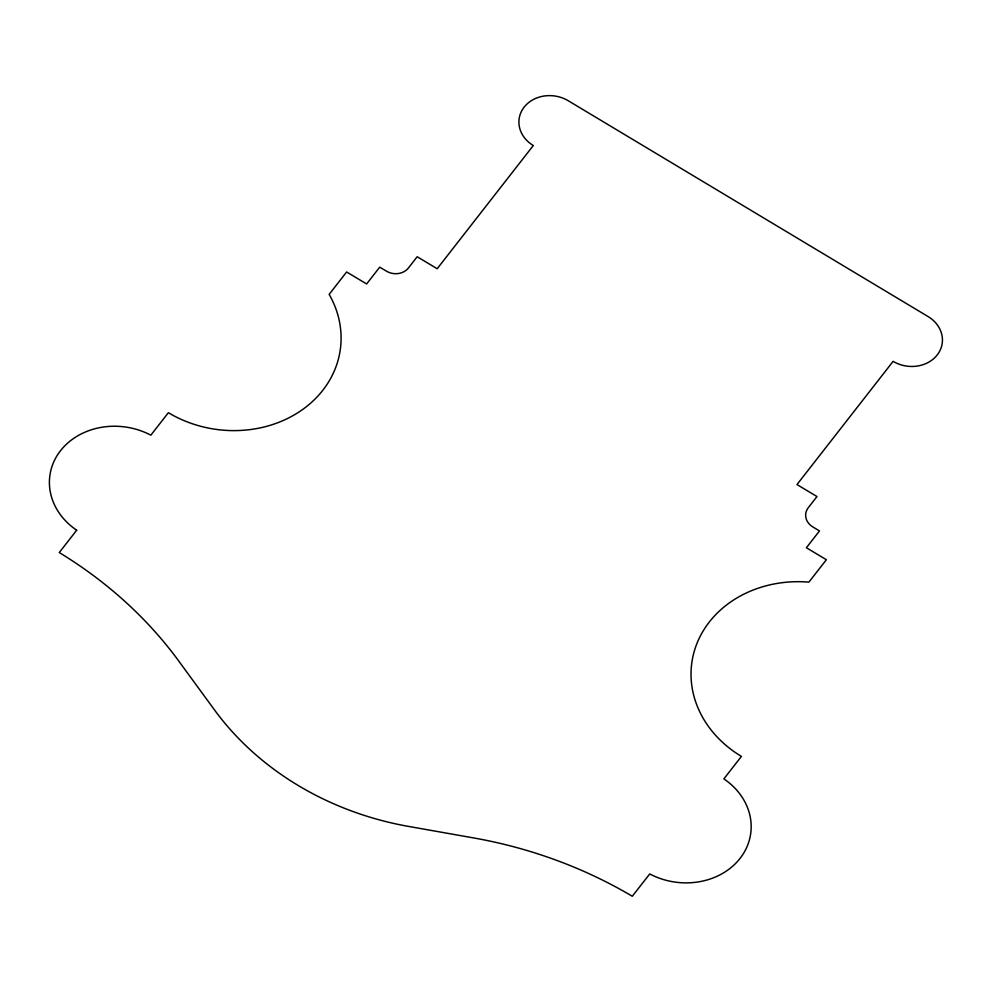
<?xml version="1.0" encoding="UTF-8"?>
<svg xmlns="http://www.w3.org/2000/svg" width="992" height="992" viewBox="0 0 992 992"><rect width="100%" height="100%" fill="white"/><g stroke="black" fill="none" stroke-linecap="round" stroke-linejoin="round"><path stroke-width="1.49" d="M76.694 530.212L59.272 552.556A418.562 359.538 7.5 0 1 178.672 660.932L214.619 710.098A287.482 246.934 7.5 0 0 408.543 826.41L473.829 837.967A418.562 359.538 7.5 0 1 632.301 896.26L649.735 873.927A67.878 58.305 7.5 0 0 740.082 858.365A67.878 58.305 7.5 0 0 723.875 778.881L741.408 756.4A111.798 96.026 7.5 0 1 696.632 644.242A111.798 96.026 7.5 0 1 808.902 582.13L826.373 559.724L806.384 547.733L819.491 530.931L812.832 526.938A15.971 13.714 7.5 0 1 808.244 507.743L816.974 496.546L796.985 484.555L893.11 361.348A31.942 27.441 7.5 0 0 937.229 354.938A31.942 27.441 7.5 0 0 928.053 316.547L568.242 100.738A31.942 27.441 7.5 0 0 524.123 107.148A31.942 27.441 7.5 0 0 533.299 145.539L437.187 268.733L417.186 256.754L408.456 267.952A15.971 13.714 7.5 0 1 386.384 271.151L379.725 267.158L366.618 283.96L346.63 271.969L329.158 294.376A111.798 96.026 7.5 0 1 303.825 408.63A111.798 96.026 7.5 0 1 168.38 412.697L150.834 435.178A67.878 58.305 7.5 0 0 60.487 450.74A67.878 58.305 7.5 0 0 76.694 530.212"/></g></svg>
